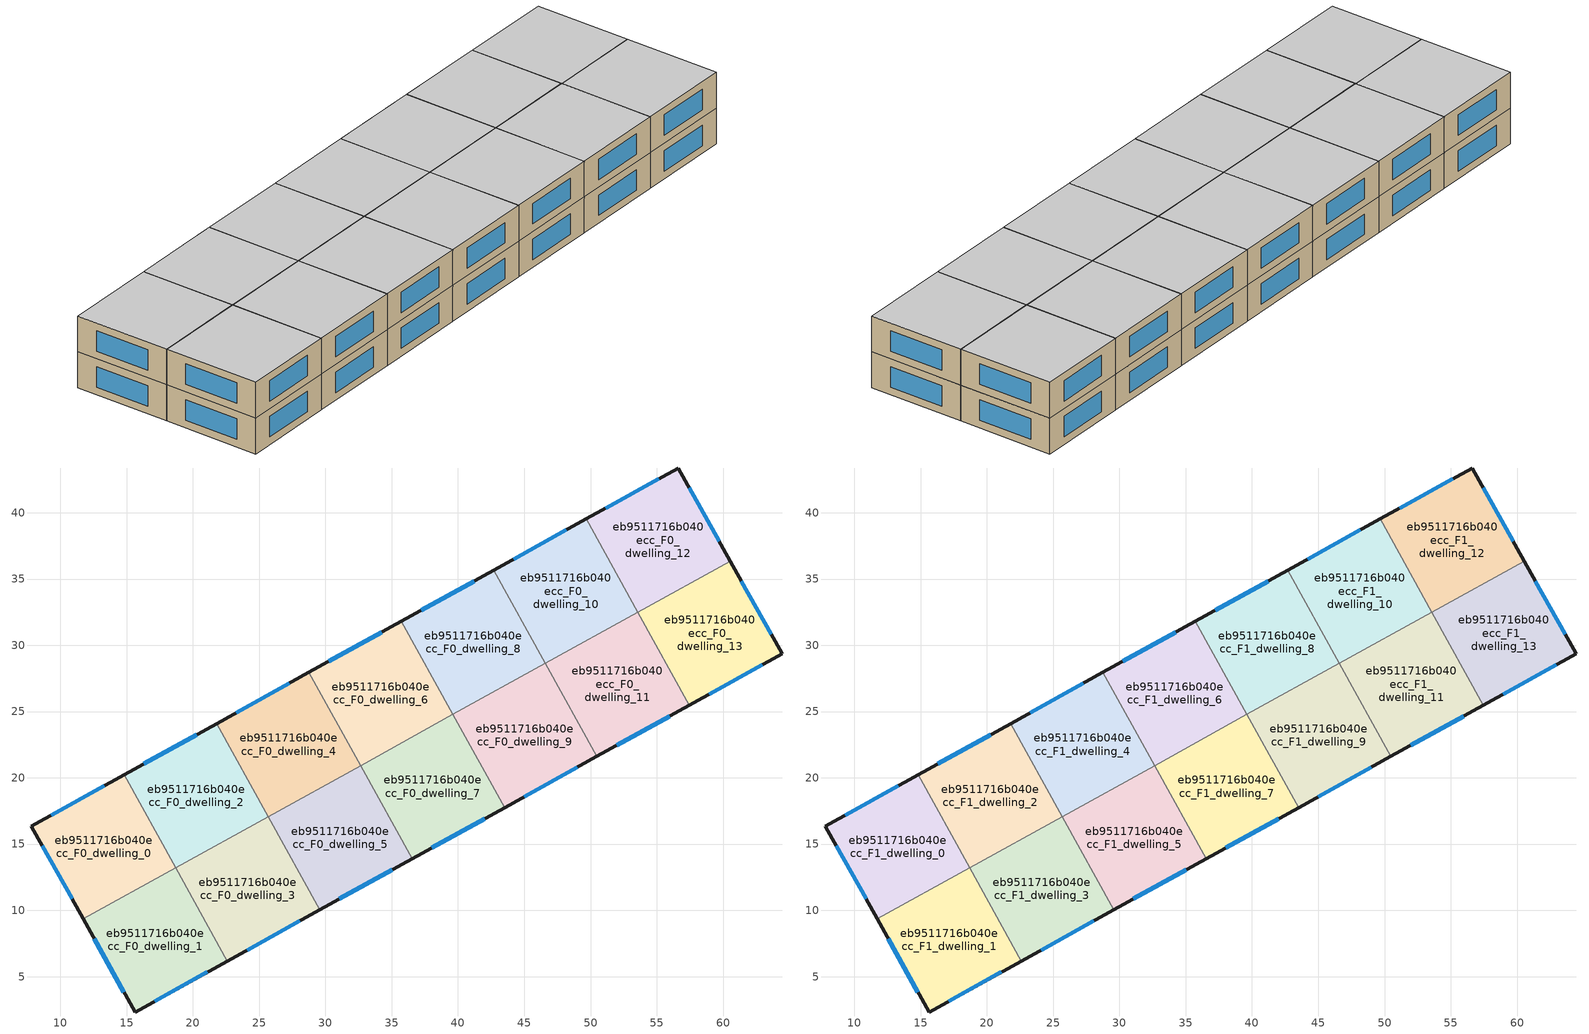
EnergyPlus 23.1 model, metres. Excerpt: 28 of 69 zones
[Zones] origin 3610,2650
eb9511716b040ecc_F0_dwelling_0
 floor ground (EU_floor_Construction): 14.81,20.24 18.69,13.22 11.72,9.36 7.81,16.36 z0
 wall outside (EU_wall_Construction): 14.81,20.24 7.81,16.36 11.72,9.36 z0:3
 wall to eb9511716b040ecc_F0_dwelling_1 (EU_wall_Construction): 11.72,9.36 18.69,13.22 z0:3
 wall to eb9511716b040ecc_F0_dwelling_2 (EU_wall_Construction): 18.69,13.22 14.81,20.24 z0:3
 window (EU_Window_Construction): 8.65,14.86 10.88,10.86 / 13.31,19.41 9.31,17.19 z0.64:2.36
eb9511716b040ecc_F0_dwelling_1
 floor ground (EU_floor_Construction): 18.69,13.22 22.59,6.18 15.63,2.33 11.72,9.36 z0
 wall outside (EU_wall_Construction): 11.72,9.36 15.63,2.33 22.59,6.18 z0:3
 wall to eb9511716b040ecc_F0_dwelling_3 (EU_wall_Construction): 22.59,6.18 18.7,13.21 z0:3
 wall to eb9511716b040ecc_F0_dwelling_2 (EU_wall_Construction): 18.7,13.21 18.69,13.22 z0:3
 window (EU_Window_Construction): 12.55,7.85 14.79,3.84 / 17.12,3.15 21.1,5.35 z0.64:2.36
eb9511716b040ecc_F0_dwelling_10
 floor ground (EU_floor_Construction): 49.68,39.53 53.57,32.5 46.59,28.64 42.7,35.67 z0
 wall outside (EU_wall_Construction): 49.68,39.53 42.7,35.67 z0:3
 wall to eb9511716b040ecc_F0_dwelling_11 (EU_wall_Construction): 46.59,28.64 53.57,32.5 z0:3
 wall to eb9511716b040ecc_F0_dwelling_8 (EU_wall_Construction): 42.7,35.67 46.59,28.64 z0:3
 wall to eb9511716b040ecc_F0_dwelling_12 (EU_wall_Construction): 53.57,32.5 49.68,39.53 z0:3
 window (EU_Window_Construction): 48.18,38.71 44.2,36.5 z0.64:2.36
eb9511716b040ecc_F0_dwelling_11
 floor ground (EU_floor_Construction): 53.57,32.5 57.46,25.47 50.48,21.61 46.59,28.64 z0
 wall outside (EU_wall_Construction): 50.48,21.61 57.46,25.47 z0:3
 wall to eb9511716b040ecc_F0_dwelling_9 (EU_wall_Construction): 46.59,28.64 50.48,21.61 z0:3
 wall to eb9511716b040ecc_F0_dwelling_13 (EU_wall_Construction): 57.46,25.47 53.57,32.49 z0:3
 wall to eb9511716b040ecc_F0_dwelling_12 (EU_wall_Construction): 53.57,32.49 53.57,32.5 z0:3
 window (EU_Window_Construction): 51.98,22.44 55.96,24.65 z0.64:2.36
eb9511716b040ecc_F0_dwelling_12
 floor ground (EU_floor_Construction): 56.62,43.38 60.55,36.35 53.57,32.49 49.68,39.53 z0
 wall outside (EU_wall_Construction): 60.55,36.35 56.62,43.38 49.68,39.53 z0:3
 wall to eb9511716b040ecc_F0_dwelling_13 (EU_wall_Construction): 53.57,32.49 60.55,36.35 z0:3
 window (EU_Window_Construction): 59.71,37.86 57.46,41.87 / 55.14,42.56 51.16,40.36 z0.64:2.36
eb9511716b040ecc_F0_dwelling_13
 floor ground (EU_floor_Construction): 60.55,36.35 64.46,29.34 57.46,25.47 53.57,32.49 z0
 wall outside (EU_wall_Construction): 57.46,25.47 64.46,29.34 60.55,36.35 z0:3
 window (EU_Window_Construction): 63.62,30.85 61.38,34.85 / 58.96,26.3 62.96,28.52 z0.64:2.36
eb9511716b040ecc_F0_dwelling_2
 floor ground (EU_floor_Construction): 21.78,24.1 25.67,17.07 18.7,13.21 14.81,20.24 z0
 wall outside (EU_wall_Construction): 21.78,24.1 14.81,20.24 z0:3
 wall to eb9511716b040ecc_F0_dwelling_4 (EU_wall_Construction): 25.67,17.07 21.78,24.1 z0:3
 wall to eb9511716b040ecc_F0_dwelling_3 (EU_wall_Construction): 18.7,13.21 25.67,17.07 z0:3
 window (EU_Window_Construction): 20.29,23.27 16.3,21.06 z0.64:2.36
eb9511716b040ecc_F0_dwelling_3
 floor ground (EU_floor_Construction): 25.67,17.07 29.56,10.04 22.59,6.18 18.7,13.21 z0
 wall outside (EU_wall_Construction): 22.59,6.18 29.56,10.04 z0:3
 wall to eb9511716b040ecc_F0_dwelling_5 (EU_wall_Construction): 29.56,10.04 25.67,17.07 z0:3
 window (EU_Window_Construction): 24.08,7 28.07,9.21 z0.64:2.36
eb9511716b040ecc_F0_dwelling_4
 floor ground (EU_floor_Construction): 28.76,27.96 32.65,20.93 25.67,17.07 21.78,24.1 z0
 wall outside (EU_wall_Construction): 28.76,27.96 21.78,24.1 z0:3
 wall to eb9511716b040ecc_F0_dwelling_6 (EU_wall_Construction): 32.65,20.93 28.76,27.96 z0:3
 wall to eb9511716b040ecc_F0_dwelling_5 (EU_wall_Construction): 25.67,17.07 32.65,20.93 z0:3
 window (EU_Window_Construction): 27.26,27.13 23.27,24.92 z0.64:2.36
eb9511716b040ecc_F0_dwelling_5
 floor ground (EU_floor_Construction): 32.65,20.93 36.54,13.9 29.56,10.04 25.67,17.07 z0
 wall outside (EU_wall_Construction): 29.56,10.04 36.54,13.9 z0:3
 wall to eb9511716b040ecc_F0_dwelling_7 (EU_wall_Construction): 36.54,13.9 32.65,20.93 z0:3
 window (EU_Window_Construction): 31.05,10.86 35.04,13.07 z0.64:2.36
eb9511716b040ecc_F0_dwelling_6
 floor ground (EU_floor_Construction): 35.73,31.82 39.62,24.79 32.65,20.93 28.76,27.96 z0
 wall outside (EU_wall_Construction): 35.73,31.82 28.76,27.96 z0:3
 wall to eb9511716b040ecc_F0_dwelling_8 (EU_wall_Construction): 39.62,24.79 35.73,31.82 z0:3
 wall to eb9511716b040ecc_F0_dwelling_7 (EU_wall_Construction): 32.65,20.93 39.62,24.79 z0:3
 window (EU_Window_Construction): 34.24,30.99 30.25,28.78 z0.64:2.36
eb9511716b040ecc_F0_dwelling_7
 floor ground (EU_floor_Construction): 39.62,24.79 43.51,17.75 36.54,13.9 32.65,20.93 z0
 wall outside (EU_wall_Construction): 36.54,13.9 43.51,17.75 z0:3
 wall to eb9511716b040ecc_F0_dwelling_9 (EU_wall_Construction): 43.51,17.75 39.62,24.79 z0:3
 window (EU_Window_Construction): 38.03,14.72 42.02,16.93 z0.64:2.36
eb9511716b040ecc_F0_dwelling_8
 floor ground (EU_floor_Construction): 42.7,35.67 46.59,28.64 39.62,24.79 35.73,31.82 z0
 wall outside (EU_wall_Construction): 42.7,35.67 35.73,31.82 z0:3
 wall to eb9511716b040ecc_F0_dwelling_9 (EU_wall_Construction): 39.62,24.79 46.59,28.64 z0:3
 window (EU_Window_Construction): 41.21,34.85 37.22,32.64 z0.64:2.36
eb9511716b040ecc_F0_dwelling_9
 floor ground (EU_floor_Construction): 46.59,28.64 50.48,21.61 43.51,17.75 39.62,24.79 z0
 wall outside (EU_wall_Construction): 43.51,17.75 50.48,21.61 z0:3
 window (EU_Window_Construction): 45,18.58 48.99,20.79 z0.64:2.36
eb9511716b040ecc_F1_dwelling_0
 floor to eb9511716b040ecc_F0_dwelling_0 (EU_floor_Construction): 14.81,20.24 18.69,13.22 11.72,9.36 7.81,16.36 z3
 wall outside (EU_wall_Construction): 14.81,20.24 7.81,16.36 11.72,9.36 z3:6
 wall to eb9511716b040ecc_F1_dwelling_1 (EU_wall_Construction): 11.72,9.36 18.69,13.22 z3:6
 wall to eb9511716b040ecc_F1_dwelling_2 (EU_wall_Construction): 18.69,13.22 14.81,20.24 z3:6
 window (EU_Window_Construction): 8.65,14.86 10.88,10.86 / 13.31,19.41 9.31,17.19 z3.64:5.36
 ceiling to eb9511716b040ecc_F2_dwelling_0 (EU_floor_Construction): 18.69,13.22 14.81,20.24 7.81,16.36 11.72,9.36 z6
eb9511716b040ecc_F1_dwelling_1
 floor to eb9511716b040ecc_F0_dwelling_1 (EU_floor_Construction): 18.69,13.22 22.59,6.18 15.63,2.33 11.72,9.36 z3
 wall outside (EU_wall_Construction): 11.72,9.36 15.63,2.33 22.59,6.18 z3:6
 wall to eb9511716b040ecc_F1_dwelling_3 (EU_wall_Construction): 22.59,6.18 18.7,13.21 z3:6
 wall to eb9511716b040ecc_F1_dwelling_2 (EU_wall_Construction): 18.7,13.21 18.69,13.22 z3:6
 window (EU_Window_Construction): 12.55,7.85 14.79,3.84 / 17.12,3.15 21.1,5.35 z3.64:5.36
 ceiling to eb9511716b040ecc_F2_dwelling_1 (EU_floor_Construction): 22.59,6.18 18.69,13.22 11.72,9.36 15.63,2.33 z6
eb9511716b040ecc_F1_dwelling_10
 floor to eb9511716b040ecc_F0_dwelling_10 (EU_floor_Construction): 49.68,39.53 53.57,32.5 46.59,28.64 42.7,35.67 z3
 wall outside (EU_wall_Construction): 49.68,39.53 42.7,35.67 z3:6
 wall to eb9511716b040ecc_F1_dwelling_11 (EU_wall_Construction): 46.59,28.64 53.57,32.5 z3:6
 wall to eb9511716b040ecc_F1_dwelling_8 (EU_wall_Construction): 42.7,35.67 46.59,28.64 z3:6
 wall to eb9511716b040ecc_F1_dwelling_12 (EU_wall_Construction): 53.57,32.5 49.68,39.53 z3:6
 window (EU_Window_Construction): 48.18,38.71 44.2,36.5 z3.64:5.36
 ceiling to eb9511716b040ecc_F2_dwelling_10 (EU_floor_Construction): 53.57,32.5 49.68,39.53 42.7,35.67 46.59,28.64 z6
eb9511716b040ecc_F1_dwelling_11
 floor to eb9511716b040ecc_F0_dwelling_11 (EU_floor_Construction): 53.57,32.5 57.46,25.47 50.48,21.61 46.59,28.64 z3
 wall outside (EU_wall_Construction): 50.48,21.61 57.46,25.47 z3:6
 wall to eb9511716b040ecc_F1_dwelling_9 (EU_wall_Construction): 46.59,28.64 50.48,21.61 z3:6
 wall to eb9511716b040ecc_F1_dwelling_13 (EU_wall_Construction): 57.46,25.47 53.57,32.49 z3:6
 wall to eb9511716b040ecc_F1_dwelling_12 (EU_wall_Construction): 53.57,32.49 53.57,32.5 z3:6
 window (EU_Window_Construction): 51.98,22.44 55.96,24.65 z3.64:5.36
 ceiling to eb9511716b040ecc_F2_dwelling_11 (EU_floor_Construction): 57.46,25.47 53.57,32.5 46.59,28.64 50.48,21.61 z6
eb9511716b040ecc_F1_dwelling_12
 floor to eb9511716b040ecc_F0_dwelling_12 (EU_floor_Construction): 56.62,43.38 60.55,36.35 53.57,32.49 49.68,39.53 z3
 wall outside (EU_wall_Construction): 60.55,36.35 56.62,43.38 49.68,39.53 z3:6
 wall to eb9511716b040ecc_F1_dwelling_13 (EU_wall_Construction): 53.57,32.49 60.55,36.35 z3:6
 window (EU_Window_Construction): 59.71,37.86 57.46,41.87 / 55.14,42.56 51.16,40.36 z3.64:5.36
 ceiling to eb9511716b040ecc_F2_dwelling_12 (EU_floor_Construction): 60.55,36.35 56.62,43.38 49.68,39.53 53.57,32.49 z6
eb9511716b040ecc_F1_dwelling_13
 floor to eb9511716b040ecc_F0_dwelling_13 (EU_floor_Construction): 60.55,36.35 64.46,29.34 57.46,25.47 53.57,32.49 z3
 wall outside (EU_wall_Construction): 57.46,25.47 64.46,29.34 60.55,36.35 z3:6
 window (EU_Window_Construction): 63.62,30.85 61.38,34.85 / 58.96,26.3 62.96,28.52 z3.64:5.36
 ceiling to eb9511716b040ecc_F2_dwelling_13 (EU_floor_Construction): 64.46,29.34 60.55,36.35 53.57,32.49 57.46,25.47 z6
eb9511716b040ecc_F1_dwelling_2
 floor to eb9511716b040ecc_F0_dwelling_2 (EU_floor_Construction): 21.78,24.1 25.67,17.07 18.7,13.21 14.81,20.24 z3
 wall outside (EU_wall_Construction): 21.78,24.1 14.81,20.24 z3:6
 wall to eb9511716b040ecc_F1_dwelling_4 (EU_wall_Construction): 25.67,17.07 21.78,24.1 z3:6
 wall to eb9511716b040ecc_F1_dwelling_3 (EU_wall_Construction): 18.7,13.21 25.67,17.07 z3:6
 window (EU_Window_Construction): 20.29,23.27 16.3,21.06 z3.64:5.36
 ceiling to eb9511716b040ecc_F2_dwelling_2 (EU_floor_Construction): 25.67,17.07 21.78,24.1 14.81,20.24 18.7,13.21 z6
eb9511716b040ecc_F1_dwelling_3
 floor to eb9511716b040ecc_F0_dwelling_3 (EU_floor_Construction): 25.67,17.07 29.56,10.04 22.59,6.18 18.7,13.21 z3
 wall outside (EU_wall_Construction): 22.59,6.18 29.56,10.04 z3:6
 wall to eb9511716b040ecc_F1_dwelling_5 (EU_wall_Construction): 29.56,10.04 25.67,17.07 z3:6
 window (EU_Window_Construction): 24.08,7 28.07,9.21 z3.64:5.36
 ceiling to eb9511716b040ecc_F2_dwelling_3 (EU_floor_Construction): 29.56,10.04 25.67,17.07 18.7,13.21 22.59,6.18 z6
eb9511716b040ecc_F1_dwelling_4
 floor to eb9511716b040ecc_F0_dwelling_4 (EU_floor_Construction): 28.76,27.96 32.65,20.93 25.67,17.07 21.78,24.1 z3
 wall outside (EU_wall_Construction): 28.76,27.96 21.78,24.1 z3:6
 wall to eb9511716b040ecc_F1_dwelling_6 (EU_wall_Construction): 32.65,20.93 28.76,27.96 z3:6
 wall to eb9511716b040ecc_F1_dwelling_5 (EU_wall_Construction): 25.67,17.07 32.65,20.93 z3:6
 window (EU_Window_Construction): 27.26,27.13 23.27,24.92 z3.64:5.36
 ceiling to eb9511716b040ecc_F2_dwelling_4 (EU_floor_Construction): 32.65,20.93 28.76,27.96 21.78,24.1 25.67,17.07 z6
eb9511716b040ecc_F1_dwelling_5
 floor to eb9511716b040ecc_F0_dwelling_5 (EU_floor_Construction): 32.65,20.93 36.54,13.9 29.56,10.04 25.67,17.07 z3
 wall outside (EU_wall_Construction): 29.56,10.04 36.54,13.9 z3:6
 wall to eb9511716b040ecc_F1_dwelling_7 (EU_wall_Construction): 36.54,13.9 32.65,20.93 z3:6
 window (EU_Window_Construction): 31.05,10.86 35.04,13.07 z3.64:5.36
 ceiling to eb9511716b040ecc_F2_dwelling_5 (EU_floor_Construction): 36.54,13.9 32.65,20.93 25.67,17.07 29.56,10.04 z6
eb9511716b040ecc_F1_dwelling_6
 floor to eb9511716b040ecc_F0_dwelling_6 (EU_floor_Construction): 35.73,31.82 39.62,24.79 32.65,20.93 28.76,27.96 z3
 wall outside (EU_wall_Construction): 35.73,31.82 28.76,27.96 z3:6
 wall to eb9511716b040ecc_F1_dwelling_8 (EU_wall_Construction): 39.62,24.79 35.73,31.82 z3:6
 wall to eb9511716b040ecc_F1_dwelling_7 (EU_wall_Construction): 32.65,20.93 39.62,24.79 z3:6
 window (EU_Window_Construction): 34.24,30.99 30.25,28.78 z3.64:5.36
 ceiling to eb9511716b040ecc_F2_dwelling_6 (EU_floor_Construction): 39.62,24.79 35.73,31.82 28.76,27.96 32.65,20.93 z6
eb9511716b040ecc_F1_dwelling_7
 floor to eb9511716b040ecc_F0_dwelling_7 (EU_floor_Construction): 39.62,24.79 43.51,17.75 36.54,13.9 32.65,20.93 z3
 wall outside (EU_wall_Construction): 36.54,13.9 43.51,17.75 z3:6
 wall to eb9511716b040ecc_F1_dwelling_9 (EU_wall_Construction): 43.51,17.75 39.62,24.79 z3:6
 window (EU_Window_Construction): 38.03,14.72 42.02,16.93 z3.64:5.36
 ceiling to eb9511716b040ecc_F2_dwelling_7 (EU_floor_Construction): 43.51,17.75 39.62,24.79 32.65,20.93 36.54,13.9 z6
eb9511716b040ecc_F1_dwelling_8
 floor to eb9511716b040ecc_F0_dwelling_8 (EU_floor_Construction): 42.7,35.67 46.59,28.64 39.62,24.79 35.73,31.82 z3
 wall outside (EU_wall_Construction): 42.7,35.67 35.73,31.82 z3:6
 wall to eb9511716b040ecc_F1_dwelling_9 (EU_wall_Construction): 39.62,24.79 46.59,28.64 z3:6
 window (EU_Window_Construction): 41.21,34.85 37.22,32.64 z3.64:5.36
 ceiling to eb9511716b040ecc_F2_dwelling_8 (EU_floor_Construction): 46.59,28.64 42.7,35.67 35.73,31.82 39.62,24.79 z6
eb9511716b040ecc_F1_dwelling_9
 floor to eb9511716b040ecc_F0_dwelling_9 (EU_floor_Construction): 46.59,28.64 50.48,21.61 43.51,17.75 39.62,24.79 z3
 wall outside (EU_wall_Construction): 43.51,17.75 50.48,21.61 z3:6
 window (EU_Window_Construction): 45,18.58 48.99,20.79 z3.64:5.36
 ceiling to eb9511716b040ecc_F2_dwelling_9 (EU_floor_Construction): 50.48,21.61 46.59,28.64 39.62,24.79 43.51,17.75 z6
[Building]
EU S2 Campaign: North Axis=0; Terrain=City; Solar Distribution=FullExterior
[Site:Location]
Yerevan-Zvartnots.Intl.AP: Latitude=40.15; Longitude=44.383; Time Zone=4; Elevation=854
[SizingPeriod:WeatherFileDays]
AnnualSizingPeriod: Begin Month=1; Begin Day of Month=1; End Month=12; End Day of Month=31; Day of Week for Start Day=Monday; Use Weather File Daylight Saving Period=No; Use Weather File Rain and Snow Indicators=No
[MATERIAL]
EU_InternalMass_Material: Roughness=MediumRough; Thickness=0.1; Conductivity=1; Density=1800; Specific Heat=900; Thermal Absorptance=0.9; Solar Absorptance=0.7; Visible Absorptance=0.7
[MATERIAL:NOMASS] Roughness=MediumRough; Thermal Absorptance=0.9; Solar Absorptance=0.7; Visible Absorptance=0.7
Name | Thermal Resistance
EU_wall_NoMass | 1.05043
EU_floor_NoMass | 0.478065
[WINDOWMATERIAL:SIMPLEGLAZINGSYSTEM]
EU_Window_SimpleGlazing: UFactor=2.5566; Solar Heat Gain Coefficient=0.75; Visible Transmittance=0.75
[CONSTRUCTION]
EU_wall_Construction: EU_wall_NoMass
EU_floor_Construction: EU_floor_NoMass
EU_Window_Construction: EU_Window_SimpleGlazing
EU_InternalMass_Construction: EU_InternalMass_Material
[ZONE] Type=1; Multiplier=1; Ceiling Height=autocalculate; Floor Area=autocalculate; Part of Total Floor Area=Yes
Name | Volume
eb9511716b040ecc_F0_dwelling_0; eb9511716b040ecc_F1_dwelling_0; eb9511716b040ecc_F0_dwelling_9; eb9511716b040ecc_F1_dwelling_9 | 192.144
eb9511716b040ecc_F0_dwelling_1; eb9511716b040ecc_F1_dwelling_1; eb9511716b040ecc_F0_dwelling_2; eb9511716b040ecc_F1_dwelling_2; eb9511716b040ecc_F0_dwelling_7; eb9511716b040ecc_F1_dwelling_7 | 192.127
eb9511716b040ecc_F0_dwelling_10; eb9511716b040ecc_F1_dwelling_10; eb9511716b040ecc_F0_dwelling_13; eb9511716b040ecc_F1_dwelling_13 | 192.123
eb9511716b040ecc_F0_dwelling_11; eb9511716b040ecc_F1_dwelling_11 | 192.149
eb9511716b040ecc_F0_dwelling_12; eb9511716b040ecc_F1_dwelling_12 | 192.112
eb9511716b040ecc_F0_dwelling_3; eb9511716b040ecc_F1_dwelling_3 | 192.128
eb9511716b040ecc_F0_dwelling_4; eb9511716b040ecc_F1_dwelling_4 | 192.111
eb9511716b040ecc_F0_dwelling_5; eb9511716b040ecc_F1_dwelling_5 | 192.133
eb9511716b040ecc_F0_dwelling_6; eb9511716b040ecc_F1_dwelling_6 | 192.117
eb9511716b040ecc_F0_dwelling_8; eb9511716b040ecc_F1_dwelling_8 | 192.107
[INTERNALMASS] Construction=EU_InternalMass_Construction
Name | Zone or ZoneList | Surface Area
eb9511716b040ecc_F0_dwelling_0_EU_InternalMass | eb9511716b040ecc_F0_dwelling_0 | 64.0475
eb9511716b040ecc_F0_dwelling_1_EU_InternalMass | eb9511716b040ecc_F0_dwelling_1 | 64.0421
eb9511716b040ecc_F0_dwelling_2_EU_InternalMass | eb9511716b040ecc_F0_dwelling_2 | 64.0417
eb9511716b040ecc_F0_dwelling_3_EU_InternalMass | eb9511716b040ecc_F0_dwelling_3 | 64.0444
eb9511716b040ecc_F0_dwelling_4_EU_InternalMass | eb9511716b040ecc_F0_dwelling_4 | 64.0372
eb9511716b040ecc_F0_dwelling_5_EU_InternalMass | eb9511716b040ecc_F0_dwelling_5 | 64.0434
eb9511716b040ecc_F0_dwelling_6_EU_InternalMass | eb9511716b040ecc_F0_dwelling_6 | 64.037
eb9511716b040ecc_F0_dwelling_7_EU_InternalMass | eb9511716b040ecc_F0_dwelling_7 | 64.0443
eb9511716b040ecc_F0_dwelling_8_EU_InternalMass | eb9511716b040ecc_F0_dwelling_8 | 64.0364
eb9511716b040ecc_F0_dwelling_9_EU_InternalMass | eb9511716b040ecc_F0_dwelling_9 | 64.0463
eb9511716b040ecc_F0_dwelling_10_EU_InternalMass | eb9511716b040ecc_F0_dwelling_10 | 64.0465
eb9511716b040ecc_F0_dwelling_11_EU_InternalMass | eb9511716b040ecc_F0_dwelling_11 | 64.0478
eb9511716b040ecc_F0_dwelling_12_EU_InternalMass | eb9511716b040ecc_F0_dwelling_12 | 64.0368
eb9511716b040ecc_F0_dwelling_13_EU_InternalMass | eb9511716b040ecc_F0_dwelling_13 | 64.0401
eb9511716b040ecc_F1_dwelling_0_EU_InternalMass | eb9511716b040ecc_F1_dwelling_0 | 64.0475
eb9511716b040ecc_F1_dwelling_1_EU_InternalMass | eb9511716b040ecc_F1_dwelling_1 | 64.0421
eb9511716b040ecc_F1_dwelling_2_EU_InternalMass | eb9511716b040ecc_F1_dwelling_2 | 64.0417
eb9511716b040ecc_F1_dwelling_3_EU_InternalMass | eb9511716b040ecc_F1_dwelling_3 | 64.0444
eb9511716b040ecc_F1_dwelling_4_EU_InternalMass | eb9511716b040ecc_F1_dwelling_4 | 64.0372
eb9511716b040ecc_F1_dwelling_5_EU_InternalMass | eb9511716b040ecc_F1_dwelling_5 | 64.0434
eb9511716b040ecc_F1_dwelling_6_EU_InternalMass | eb9511716b040ecc_F1_dwelling_6 | 64.037
eb9511716b040ecc_F1_dwelling_7_EU_InternalMass | eb9511716b040ecc_F1_dwelling_7 | 64.0443
eb9511716b040ecc_F1_dwelling_8_EU_InternalMass | eb9511716b040ecc_F1_dwelling_8 | 64.0364
eb9511716b040ecc_F1_dwelling_9_EU_InternalMass | eb9511716b040ecc_F1_dwelling_9 | 64.0463
eb9511716b040ecc_F1_dwelling_10_EU_InternalMass | eb9511716b040ecc_F1_dwelling_10 | 64.0465
eb9511716b040ecc_F1_dwelling_11_EU_InternalMass | eb9511716b040ecc_F1_dwelling_11 | 64.0478
eb9511716b040ecc_F1_dwelling_12_EU_InternalMass | eb9511716b040ecc_F1_dwelling_12 | 64.0368
eb9511716b040ecc_F1_dwelling_13_EU_InternalMass | eb9511716b040ecc_F1_dwelling_13 | 64.0401
[OTHEREQUIPMENT] Fuel Type=Electricity; Design Level Calculation Method=Watts/Area; Power per Zone Floor Area=1; Fraction Latent=0; Fraction Radiant=0; Fraction Lost=0; Carbon Dioxide Generation Rate=0; EndUse Subcategory=EU_Step8_InternalGains
Name | Zone or ZoneList or Space or SpaceList | Schedule
EU_Step8_InternalGain_eb9511716b040ecc_F0_dwelling_0_f000 | eb9511716b040ecc_F0_dwelling_0 | EU_Step8_GainSchedule_eb9511716b040ecc_F0_dwelling_0_f000
EU_Step8_InternalGain_eb9511716b040ecc_F0_dwelling_1_f000 | eb9511716b040ecc_F0_dwelling_1 | EU_Step8_GainSchedule_eb9511716b040ecc_F0_dwelling_1_f000
EU_Step8_InternalGain_eb9511716b040ecc_F0_dwelling_2_f000 | eb9511716b040ecc_F0_dwelling_2 | EU_Step8_GainSchedule_eb9511716b040ecc_F0_dwelling_2_f000
EU_Step8_InternalGain_eb9511716b040ecc_F0_dwelling_3_f000 | eb9511716b040ecc_F0_dwelling_3 | EU_Step8_GainSchedule_eb9511716b040ecc_F0_dwelling_3_f000
EU_Step8_InternalGain_eb9511716b040ecc_F0_dwelling_4_f000 | eb9511716b040ecc_F0_dwelling_4 | EU_Step8_GainSchedule_eb9511716b040ecc_F0_dwelling_4_f000
EU_Step8_InternalGain_eb9511716b040ecc_F0_dwelling_5_f000 | eb9511716b040ecc_F0_dwelling_5 | EU_Step8_GainSchedule_eb9511716b040ecc_F0_dwelling_5_f000
EU_Step8_InternalGain_eb9511716b040ecc_F0_dwelling_6_f000 | eb9511716b040ecc_F0_dwelling_6 | EU_Step8_GainSchedule_eb9511716b040ecc_F0_dwelling_6_f000
EU_Step8_InternalGain_eb9511716b040ecc_F0_dwelling_7_f000 | eb9511716b040ecc_F0_dwelling_7 | EU_Step8_GainSchedule_eb9511716b040ecc_F0_dwelling_7_f000
EU_Step8_InternalGain_eb9511716b040ecc_F0_dwelling_8_f000 | eb9511716b040ecc_F0_dwelling_8 | EU_Step8_GainSchedule_eb9511716b040ecc_F0_dwelling_8_f000
EU_Step8_InternalGain_eb9511716b040ecc_F0_dwelling_9_f000 | eb9511716b040ecc_F0_dwelling_9 | EU_Step8_GainSchedule_eb9511716b040ecc_F0_dwelling_9_f000
EU_Step8_InternalGain_eb9511716b040ecc_F0_dwelling_10_f000 | eb9511716b040ecc_F0_dwelling_10 | EU_Step8_GainSchedule_eb9511716b040ecc_F0_dwelling_10_f000
EU_Step8_InternalGain_eb9511716b040ecc_F0_dwelling_11_f000 | eb9511716b040ecc_F0_dwelling_11 | EU_Step8_GainSchedule_eb9511716b040ecc_F0_dwelling_11_f000
EU_Step8_InternalGain_eb9511716b040ecc_F0_dwelling_12_f000 | eb9511716b040ecc_F0_dwelling_12 | EU_Step8_GainSchedule_eb9511716b040ecc_F0_dwelling_12_f000
EU_Step8_InternalGain_eb9511716b040ecc_F0_dwelling_13_f000 | eb9511716b040ecc_F0_dwelling_13 | EU_Step8_GainSchedule_eb9511716b040ecc_F0_dwelling_13_f000
EU_Step8_InternalGain_eb9511716b040ecc_F1_dwelling_0_f000 | eb9511716b040ecc_F1_dwelling_0 | EU_Step8_GainSchedule_eb9511716b040ecc_F1_dwelling_0_f000
EU_Step8_InternalGain_eb9511716b040ecc_F1_dwelling_1_f000 | eb9511716b040ecc_F1_dwelling_1 | EU_Step8_GainSchedule_eb9511716b040ecc_F1_dwelling_1_f000
EU_Step8_InternalGain_eb9511716b040ecc_F1_dwelling_2_f000 | eb9511716b040ecc_F1_dwelling_2 | EU_Step8_GainSchedule_eb9511716b040ecc_F1_dwelling_2_f000
EU_Step8_InternalGain_eb9511716b040ecc_F1_dwelling_3_f000 | eb9511716b040ecc_F1_dwelling_3 | EU_Step8_GainSchedule_eb9511716b040ecc_F1_dwelling_3_f000
EU_Step8_InternalGain_eb9511716b040ecc_F1_dwelling_4_f000 | eb9511716b040ecc_F1_dwelling_4 | EU_Step8_GainSchedule_eb9511716b040ecc_F1_dwelling_4_f000
EU_Step8_InternalGain_eb9511716b040ecc_F1_dwelling_5_f000 | eb9511716b040ecc_F1_dwelling_5 | EU_Step8_GainSchedule_eb9511716b040ecc_F1_dwelling_5_f000
EU_Step8_InternalGain_eb9511716b040ecc_F1_dwelling_6_f000 | eb9511716b040ecc_F1_dwelling_6 | EU_Step8_GainSchedule_eb9511716b040ecc_F1_dwelling_6_f000
EU_Step8_InternalGain_eb9511716b040ecc_F1_dwelling_7_f000 | eb9511716b040ecc_F1_dwelling_7 | EU_Step8_GainSchedule_eb9511716b040ecc_F1_dwelling_7_f000
EU_Step8_InternalGain_eb9511716b040ecc_F1_dwelling_8_f000 | eb9511716b040ecc_F1_dwelling_8 | EU_Step8_GainSchedule_eb9511716b040ecc_F1_dwelling_8_f000
EU_Step8_InternalGain_eb9511716b040ecc_F1_dwelling_9_f000 | eb9511716b040ecc_F1_dwelling_9 | EU_Step8_GainSchedule_eb9511716b040ecc_F1_dwelling_9_f000
EU_Step8_InternalGain_eb9511716b040ecc_F1_dwelling_10_f000 | eb9511716b040ecc_F1_dwelling_10 | EU_Step8_GainSchedule_eb9511716b040ecc_F1_dwelling_10_f000
EU_Step8_InternalGain_eb9511716b040ecc_F1_dwelling_11_f000 | eb9511716b040ecc_F1_dwelling_11 | EU_Step8_GainSchedule_eb9511716b040ecc_F1_dwelling_11_f000
EU_Step8_InternalGain_eb9511716b040ecc_F1_dwelling_12_f000 | eb9511716b040ecc_F1_dwelling_12 | EU_Step8_GainSchedule_eb9511716b040ecc_F1_dwelling_12_f000
EU_Step8_InternalGain_eb9511716b040ecc_F1_dwelling_13_f000 | eb9511716b040ecc_F1_dwelling_13 | EU_Step8_GainSchedule_eb9511716b040ecc_F1_dwelling_13_f000
[ZONEVENTILATION:DESIGNFLOWRATE] Schedule=EU_AlwaysOn; Design Flow Rate Calculation Method=AirChanges/Hour; Air Changes per Hour=0.557805; Ventilation Type=Natural; Fan Pressure Rise=0; Fan Total Efficiency=1; Constant Term Coefficient=1; Temperature Term Coefficient=0; Velocity Term Coefficient=0; Velocity Squared Term Coefficient=0; Minimum Indoor Temperature=-100; Maximum Indoor Temperature=100; Delta Temperature=-100; Minimum Outdoor Temperature=-100; Maximum Outdoor Temperature=100; Maximum Wind Speed=40
Name | Zone or ZoneList or Space or SpaceList
EU_ConstantAir_eb9511716b040ecc_F0_dwelling_0 | eb9511716b040ecc_F0_dwelling_0
EU_ConstantAir_eb9511716b040ecc_F0_dwelling_1 | eb9511716b040ecc_F0_dwelling_1
EU_ConstantAir_eb9511716b040ecc_F0_dwelling_2 | eb9511716b040ecc_F0_dwelling_2
EU_ConstantAir_eb9511716b040ecc_F0_dwelling_3 | eb9511716b040ecc_F0_dwelling_3
EU_ConstantAir_eb9511716b040ecc_F0_dwelling_4 | eb9511716b040ecc_F0_dwelling_4
EU_ConstantAir_eb9511716b040ecc_F0_dwelling_5 | eb9511716b040ecc_F0_dwelling_5
EU_ConstantAir_eb9511716b040ecc_F0_dwelling_6 | eb9511716b040ecc_F0_dwelling_6
EU_ConstantAir_eb9511716b040ecc_F0_dwelling_7 | eb9511716b040ecc_F0_dwelling_7
EU_ConstantAir_eb9511716b040ecc_F0_dwelling_8 | eb9511716b040ecc_F0_dwelling_8
EU_ConstantAir_eb9511716b040ecc_F0_dwelling_9 | eb9511716b040ecc_F0_dwelling_9
EU_ConstantAir_eb9511716b040ecc_F0_dwelling_10 | eb9511716b040ecc_F0_dwelling_10
EU_ConstantAir_eb9511716b040ecc_F0_dwelling_11 | eb9511716b040ecc_F0_dwelling_11
EU_ConstantAir_eb9511716b040ecc_F0_dwelling_12 | eb9511716b040ecc_F0_dwelling_12
EU_ConstantAir_eb9511716b040ecc_F0_dwelling_13 | eb9511716b040ecc_F0_dwelling_13
EU_ConstantAir_eb9511716b040ecc_F1_dwelling_0 | eb9511716b040ecc_F1_dwelling_0
EU_ConstantAir_eb9511716b040ecc_F1_dwelling_1 | eb9511716b040ecc_F1_dwelling_1
EU_ConstantAir_eb9511716b040ecc_F1_dwelling_2 | eb9511716b040ecc_F1_dwelling_2
EU_ConstantAir_eb9511716b040ecc_F1_dwelling_3 | eb9511716b040ecc_F1_dwelling_3
EU_ConstantAir_eb9511716b040ecc_F1_dwelling_4 | eb9511716b040ecc_F1_dwelling_4
EU_ConstantAir_eb9511716b040ecc_F1_dwelling_5 | eb9511716b040ecc_F1_dwelling_5
EU_ConstantAir_eb9511716b040ecc_F1_dwelling_6 | eb9511716b040ecc_F1_dwelling_6
EU_ConstantAir_eb9511716b040ecc_F1_dwelling_7 | eb9511716b040ecc_F1_dwelling_7
EU_ConstantAir_eb9511716b040ecc_F1_dwelling_8 | eb9511716b040ecc_F1_dwelling_8
EU_ConstantAir_eb9511716b040ecc_F1_dwelling_9 | eb9511716b040ecc_F1_dwelling_9
EU_ConstantAir_eb9511716b040ecc_F1_dwelling_10 | eb9511716b040ecc_F1_dwelling_10
EU_ConstantAir_eb9511716b040ecc_F1_dwelling_11 | eb9511716b040ecc_F1_dwelling_11
EU_ConstantAir_eb9511716b040ecc_F1_dwelling_12 | eb9511716b040ecc_F1_dwelling_12
EU_ConstantAir_eb9511716b040ecc_F1_dwelling_13 | eb9511716b040ecc_F1_dwelling_13
[HVACTEMPLATE:THERMOSTAT] Constant Heating Setpoint=20; Constant Cooling Setpoint=50
EU_HeatOnly_eb9511716b040ecc_F0_dwelling_0; EU_HeatOnly_eb9511716b040ecc_F0_dwelling_1; EU_HeatOnly_eb9511716b040ecc_F0_dwelling_2; EU_HeatOnly_eb9511716b040ecc_F0_dwelling_3; EU_HeatOnly_eb9511716b040ecc_F0_dwelling_4; EU_HeatOnly_eb9511716b040ecc_F0_dwelling_5; EU_HeatOnly_eb9511716b040ecc_F0_dwelling_6; EU_HeatOnly_eb9511716b040ecc_F0_dwelling_7; EU_HeatOnly_eb9511716b040ecc_F0_dwelling_8; EU_HeatOnly_eb9511716b040ecc_F0_dwelling_9; EU_HeatOnly_eb9511716b040ecc_F0_dwelling_10; EU_HeatOnly_eb9511716b040ecc_F0_dwelling_11; EU_HeatOnly_eb9511716b040ecc_F0_dwelling_12; EU_HeatOnly_eb9511716b040ecc_F0_dwelling_13; EU_HeatOnly_eb9511716b040ecc_F1_dwelling_0; EU_HeatOnly_eb9511716b040ecc_F1_dwelling_1; EU_HeatOnly_eb9511716b040ecc_F1_dwelling_2; EU_HeatOnly_eb9511716b040ecc_F1_dwelling_3; EU_HeatOnly_eb9511716b040ecc_F1_dwelling_4; EU_HeatOnly_eb9511716b040ecc_F1_dwelling_5; EU_HeatOnly_eb9511716b040ecc_F1_dwelling_6; EU_HeatOnly_eb9511716b040ecc_F1_dwelling_7; EU_HeatOnly_eb9511716b040ecc_F1_dwelling_8; EU_HeatOnly_eb9511716b040ecc_F1_dwelling_9; EU_HeatOnly_eb9511716b040ecc_F1_dwelling_10; EU_HeatOnly_eb9511716b040ecc_F1_dwelling_11; EU_HeatOnly_eb9511716b040ecc_F1_dwelling_12; EU_HeatOnly_eb9511716b040ecc_F1_dwelling_13; EU_HeatOnly_eb9511716b040ecc_F2_dwelling_0; EU_HeatOnly_eb9511716b040ecc_F2_dwelling_1; EU_HeatOnly_eb9511716b040ecc_F2_dwelling_2; EU_HeatOnly_eb9511716b040ecc_F2_dwelling_3; EU_HeatOnly_eb9511716b040ecc_F2_dwelling_4; EU_HeatOnly_eb9511716b040ecc_F2_dwelling_5; EU_HeatOnly_eb9511716b040ecc_F2_dwelling_6; EU_HeatOnly_eb9511716b040ecc_F2_dwelling_7; EU_HeatOnly_eb9511716b040ecc_F2_dwelling_8; EU_HeatOnly_eb9511716b040ecc_F2_dwelling_9; EU_HeatOnly_eb9511716b040ecc_F2_dwelling_10; EU_HeatOnly_eb9511716b040ecc_F2_dwelling_11; EU_HeatOnly_eb9511716b040ecc_F2_dwelling_12; EU_HeatOnly_eb9511716b040ecc_F2_dwelling_13; EU_HeatOnly_eb9511716b040ecc_F3_dwelling_0; EU_HeatOnly_eb9511716b040ecc_F3_dwelling_1; EU_HeatOnly_eb9511716b040ecc_F3_dwelling_2; EU_HeatOnly_eb9511716b040ecc_F3_dwelling_3; EU_HeatOnly_eb9511716b040ecc_F3_dwelling_4; EU_HeatOnly_eb9511716b040ecc_F3_dwelling_5; EU_HeatOnly_eb9511716b040ecc_F3_dwelling_6; EU_HeatOnly_eb9511716b040ecc_F3_dwelling_7; EU_HeatOnly_eb9511716b040ecc_F3_dwelling_8; EU_HeatOnly_eb9511716b040ecc_F3_dwelling_9; EU_HeatOnly_eb9511716b040ecc_F3_dwelling_10; EU_HeatOnly_eb9511716b040ecc_F3_dwelling_11; EU_HeatOnly_eb9511716b040ecc_F3_dwelling_12; EU_HeatOnly_eb9511716b040ecc_F3_dwelling_13; EU_HeatOnly_eb9511716b040ecc_F4_dwelling_0; EU_HeatOnly_eb9511716b040ecc_F4_dwelling_1; EU_HeatOnly_eb9511716b040ecc_F4_dwelling_2; EU_HeatOnly_eb9511716b040ecc_F4_dwelling_3; EU_HeatOnly_eb9511716b040ecc_F4_dwelling_4; EU_HeatOnly_eb9511716b040ecc_F4_dwelling_5; EU_HeatOnly_eb9511716b040ecc_F4_dwelling_6; EU_HeatOnly_eb9511716b040ecc_F4_dwelling_7; EU_HeatOnly_eb9511716b040ecc_F4_dwelling_8; EU_HeatOnly_eb9511716b040ecc_F4_dwelling_9; EU_HeatOnly_eb9511716b040ecc_F4_dwelling_10; EU_HeatOnly_eb9511716b040ecc_F4_dwelling_11; EU_HeatOnly_eb9511716b040ecc_F4_dwelling_12
[HVACTEMPLATE:ZONE:IDEALLOADSAIRSYSTEM] System Availability Schedule=EU_AlwaysOn; Maximum Heating Supply Air Temperature=50; Minimum Cooling Supply Air Temperature=13; Maximum Heating Supply Air Humidity Ratio=0.0156; Minimum Cooling Supply Air Humidity Ratio=0.0077; Heating Limit=NoLimit; Cooling Limit=NoLimit; Heating Availability Schedule=EU_AlwaysOn; Cooling Availability Schedule=EU_CoolingOff; Dehumidification Control Type=ConstantSensibleHeatRatio; Cooling Sensible Heat Ratio=0.7; Dehumidification Setpoint=60; Humidification Control Type=None; Humidification Setpoint=30; Outdoor Air Method=None; Outdoor Air Flow Rate per Person=0.00944; Outdoor Air Flow Rate per Zone Floor Area=0; Outdoor Air Flow Rate per Zone=0; Demand Controlled Ventilation Type=None; Outdoor Air Economizer Type=NoEconomizer; Heat Recovery Type=None; Sensible Heat Recovery Effectiveness=0.7; Latent Heat Recovery Effectiveness=0.65
Name | Template Thermostat
eb9511716b040ecc_F0_dwelling_0 | EU_HeatOnly_eb9511716b040ecc_F0_dwelling_0
eb9511716b040ecc_F0_dwelling_1 | EU_HeatOnly_eb9511716b040ecc_F0_dwelling_1
eb9511716b040ecc_F0_dwelling_2 | EU_HeatOnly_eb9511716b040ecc_F0_dwelling_2
eb9511716b040ecc_F0_dwelling_3 | EU_HeatOnly_eb9511716b040ecc_F0_dwelling_3
eb9511716b040ecc_F0_dwelling_4 | EU_HeatOnly_eb9511716b040ecc_F0_dwelling_4
eb9511716b040ecc_F0_dwelling_5 | EU_HeatOnly_eb9511716b040ecc_F0_dwelling_5
eb9511716b040ecc_F0_dwelling_6 | EU_HeatOnly_eb9511716b040ecc_F0_dwelling_6
eb9511716b040ecc_F0_dwelling_7 | EU_HeatOnly_eb9511716b040ecc_F0_dwelling_7
eb9511716b040ecc_F0_dwelling_8 | EU_HeatOnly_eb9511716b040ecc_F0_dwelling_8
eb9511716b040ecc_F0_dwelling_9 | EU_HeatOnly_eb9511716b040ecc_F0_dwelling_9
eb9511716b040ecc_F0_dwelling_10 | EU_HeatOnly_eb9511716b040ecc_F0_dwelling_10
eb9511716b040ecc_F0_dwelling_11 | EU_HeatOnly_eb9511716b040ecc_F0_dwelling_11
eb9511716b040ecc_F0_dwelling_12 | EU_HeatOnly_eb9511716b040ecc_F0_dwelling_12
eb9511716b040ecc_F0_dwelling_13 | EU_HeatOnly_eb9511716b040ecc_F0_dwelling_13
eb9511716b040ecc_F1_dwelling_0 | EU_HeatOnly_eb9511716b040ecc_F1_dwelling_0
eb9511716b040ecc_F1_dwelling_1 | EU_HeatOnly_eb9511716b040ecc_F1_dwelling_1
eb9511716b040ecc_F1_dwelling_2 | EU_HeatOnly_eb9511716b040ecc_F1_dwelling_2
eb9511716b040ecc_F1_dwelling_3 | EU_HeatOnly_eb9511716b040ecc_F1_dwelling_3
eb9511716b040ecc_F1_dwelling_4 | EU_HeatOnly_eb9511716b040ecc_F1_dwelling_4
eb9511716b040ecc_F1_dwelling_5 | EU_HeatOnly_eb9511716b040ecc_F1_dwelling_5
eb9511716b040ecc_F1_dwelling_6 | EU_HeatOnly_eb9511716b040ecc_F1_dwelling_6
eb9511716b040ecc_F1_dwelling_7 | EU_HeatOnly_eb9511716b040ecc_F1_dwelling_7
eb9511716b040ecc_F1_dwelling_8 | EU_HeatOnly_eb9511716b040ecc_F1_dwelling_8
eb9511716b040ecc_F1_dwelling_9 | EU_HeatOnly_eb9511716b040ecc_F1_dwelling_9
eb9511716b040ecc_F1_dwelling_10 | EU_HeatOnly_eb9511716b040ecc_F1_dwelling_10
eb9511716b040ecc_F1_dwelling_11 | EU_HeatOnly_eb9511716b040ecc_F1_dwelling_11
eb9511716b040ecc_F1_dwelling_12 | EU_HeatOnly_eb9511716b040ecc_F1_dwelling_12
eb9511716b040ecc_F1_dwelling_13 | EU_HeatOnly_eb9511716b040ecc_F1_dwelling_13
[SIZING:ZONE] Zone Cooling Design Supply Air Temperature Input Method=SupplyAirTemperature; Zone Cooling Design Supply Air Temperature=13; Zone Heating Design Supply Air Temperature Input Method=SupplyAirTemperature; Zone Heating Design Supply Air Temperature=50; Zone Cooling Design Supply Air Humidity Ratio=0.008; Zone Heating Design Supply Air Humidity Ratio=0.008; Cooling Design Air Flow Method=DesignDay; Cooling Design Air Flow Rate=0; Cooling Minimum Air Flow per Zone Floor Area=0.000762; Cooling Minimum Air Flow=0; Cooling Minimum Air Flow Fraction=0.2; Heating Design Air Flow Method=DesignDay; Heating Design Air Flow Rate=0; Heating Maximum Air Flow per Zone Floor Area=0.002032; Heating Maximum Air Flow=0.141576; Heating Maximum Air Flow Fraction=0.3; Account for Dedicated Outdoor Air System=No; Dedicated Outdoor Air System Control Strategy=NeutralSupplyAir; Dedicated Outdoor Air Low Setpoint Temperature for Design=autosize; Dedicated Outdoor Air High Setpoint Temperature for Design=autosize; Zone Load Sizing Method=Sensible Load Only No Latent Load; Zone Latent Cooling Design Supply Air Humidity Ratio Input Method=HumidityRatioDifference; Zone Cooling Design Supply Air Humidity Ratio Difference=0.005; Zone Latent Heating Design Supply Air Humidity Ratio Input Method=HumidityRatioDifference; Zone Humidification Design Supply Air Humidity Ratio Difference=0.005
eb9511716b040ecc_F0_dwelling_0; eb9511716b040ecc_F0_dwelling_1; eb9511716b040ecc_F0_dwelling_2; eb9511716b040ecc_F0_dwelling_3; eb9511716b040ecc_F0_dwelling_4; eb9511716b040ecc_F0_dwelling_5; eb9511716b040ecc_F0_dwelling_6; eb9511716b040ecc_F0_dwelling_7; eb9511716b040ecc_F0_dwelling_8; eb9511716b040ecc_F0_dwelling_9; eb9511716b040ecc_F0_dwelling_10; eb9511716b040ecc_F0_dwelling_11; eb9511716b040ecc_F0_dwelling_12; eb9511716b040ecc_F0_dwelling_13; eb9511716b040ecc_F1_dwelling_0; eb9511716b040ecc_F1_dwelling_1; eb9511716b040ecc_F1_dwelling_2; eb9511716b040ecc_F1_dwelling_3; eb9511716b040ecc_F1_dwelling_4; eb9511716b040ecc_F1_dwelling_5; eb9511716b040ecc_F1_dwelling_6; eb9511716b040ecc_F1_dwelling_7; eb9511716b040ecc_F1_dwelling_8; eb9511716b040ecc_F1_dwelling_9; eb9511716b040ecc_F1_dwelling_10; eb9511716b040ecc_F1_dwelling_11; eb9511716b040ecc_F1_dwelling_12; eb9511716b040ecc_F1_dwelling_13
[SCHEDULE:CONSTANT]
Name | Hourly Value
EU_AlwaysOn | 1
EU_CoolingOff | 0
[SCHEDULE:FILE] Column Number=1; Rows to Skip at Top=0; Number of Hours of Data=8760; Column Separator=Comma; Interpolate to Timestep=No; Minutes per Item=60; Adjust Schedule for Daylight Savings=Yes
Name | File
EU_Step8_GainSchedule_eb9511716b040ecc_F0_dwelling_0_f000 | ../../schedules/eb9511716b040ecc/eb9511716b040ecc_F0_dwelling_0_f000_gain.csv
EU_Step8_GainSchedule_eb9511716b040ecc_F0_dwelling_1_f000 | ../../schedules/eb9511716b040ecc/eb9511716b040ecc_F0_dwelling_1_f000_gain.csv
EU_Step8_GainSchedule_eb9511716b040ecc_F0_dwelling_2_f000 | ../../schedules/eb9511716b040ecc/eb9511716b040ecc_F0_dwelling_2_f000_gain.csv
EU_Step8_GainSchedule_eb9511716b040ecc_F0_dwelling_3_f000 | ../../schedules/eb9511716b040ecc/eb9511716b040ecc_F0_dwelling_3_f000_gain.csv
EU_Step8_GainSchedule_eb9511716b040ecc_F0_dwelling_4_f000 | ../../schedules/eb9511716b040ecc/eb9511716b040ecc_F0_dwelling_4_f000_gain.csv
EU_Step8_GainSchedule_eb9511716b040ecc_F0_dwelling_5_f000 | ../../schedules/eb9511716b040ecc/eb9511716b040ecc_F0_dwelling_5_f000_gain.csv
EU_Step8_GainSchedule_eb9511716b040ecc_F0_dwelling_6_f000 | ../../schedules/eb9511716b040ecc/eb9511716b040ecc_F0_dwelling_6_f000_gain.csv
EU_Step8_GainSchedule_eb9511716b040ecc_F0_dwelling_7_f000 | ../../schedules/eb9511716b040ecc/eb9511716b040ecc_F0_dwelling_7_f000_gain.csv
EU_Step8_GainSchedule_eb9511716b040ecc_F0_dwelling_8_f000 | ../../schedules/eb9511716b040ecc/eb9511716b040ecc_F0_dwelling_8_f000_gain.csv
EU_Step8_GainSchedule_eb9511716b040ecc_F0_dwelling_9_f000 | ../../schedules/eb9511716b040ecc/eb9511716b040ecc_F0_dwelling_9_f000_gain.csv
EU_Step8_GainSchedule_eb9511716b040ecc_F0_dwelling_10_f000 | ../../schedules/eb9511716b040ecc/eb9511716b040ecc_F0_dwelling_10_f000_gain.csv
EU_Step8_GainSchedule_eb9511716b040ecc_F0_dwelling_11_f000 | ../../schedules/eb9511716b040ecc/eb9511716b040ecc_F0_dwelling_11_f000_gain.csv
EU_Step8_GainSchedule_eb9511716b040ecc_F0_dwelling_12_f000 | ../../schedules/eb9511716b040ecc/eb9511716b040ecc_F0_dwelling_12_f000_gain.csv
EU_Step8_GainSchedule_eb9511716b040ecc_F0_dwelling_13_f000 | ../../schedules/eb9511716b040ecc/eb9511716b040ecc_F0_dwelling_13_f000_gain.csv
EU_Step8_GainSchedule_eb9511716b040ecc_F1_dwelling_0_f000 | ../../schedules/eb9511716b040ecc/eb9511716b040ecc_F1_dwelling_0_f000_gain.csv
EU_Step8_GainSchedule_eb9511716b040ecc_F1_dwelling_1_f000 | ../../schedules/eb9511716b040ecc/eb9511716b040ecc_F1_dwelling_1_f000_gain.csv
EU_Step8_GainSchedule_eb9511716b040ecc_F1_dwelling_2_f000 | ../../schedules/eb9511716b040ecc/eb9511716b040ecc_F1_dwelling_2_f000_gain.csv
EU_Step8_GainSchedule_eb9511716b040ecc_F1_dwelling_3_f000 | ../../schedules/eb9511716b040ecc/eb9511716b040ecc_F1_dwelling_3_f000_gain.csv
EU_Step8_GainSchedule_eb9511716b040ecc_F1_dwelling_4_f000 | ../../schedules/eb9511716b040ecc/eb9511716b040ecc_F1_dwelling_4_f000_gain.csv
EU_Step8_GainSchedule_eb9511716b040ecc_F1_dwelling_5_f000 | ../../schedules/eb9511716b040ecc/eb9511716b040ecc_F1_dwelling_5_f000_gain.csv
EU_Step8_GainSchedule_eb9511716b040ecc_F1_dwelling_6_f000 | ../../schedules/eb9511716b040ecc/eb9511716b040ecc_F1_dwelling_6_f000_gain.csv
EU_Step8_GainSchedule_eb9511716b040ecc_F1_dwelling_7_f000 | ../../schedules/eb9511716b040ecc/eb9511716b040ecc_F1_dwelling_7_f000_gain.csv
EU_Step8_GainSchedule_eb9511716b040ecc_F1_dwelling_8_f000 | ../../schedules/eb9511716b040ecc/eb9511716b040ecc_F1_dwelling_8_f000_gain.csv
EU_Step8_GainSchedule_eb9511716b040ecc_F1_dwelling_9_f000 | ../../schedules/eb9511716b040ecc/eb9511716b040ecc_F1_dwelling_9_f000_gain.csv
EU_Step8_GainSchedule_eb9511716b040ecc_F1_dwelling_10_f000 | ../../schedules/eb9511716b040ecc/eb9511716b040ecc_F1_dwelling_10_f000_gain.csv
EU_Step8_GainSchedule_eb9511716b040ecc_F1_dwelling_11_f000 | ../../schedules/eb9511716b040ecc/eb9511716b040ecc_F1_dwelling_11_f000_gain.csv
EU_Step8_GainSchedule_eb9511716b040ecc_F1_dwelling_12_f000 | ../../schedules/eb9511716b040ecc/eb9511716b040ecc_F1_dwelling_12_f000_gain.csv
EU_Step8_GainSchedule_eb9511716b040ecc_F1_dwelling_13_f000 | ../../schedules/eb9511716b040ecc/eb9511716b040ecc_F1_dwelling_13_f000_gain.csv
